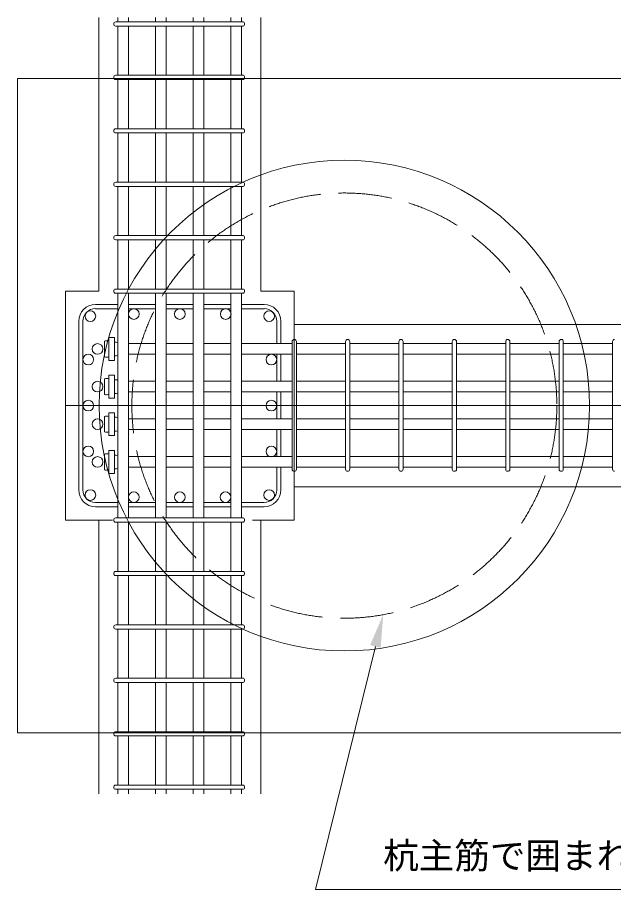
# Model space of a CAD drawing. Units: millimetres, scale not verified. Extents: x -25255 to 25671, y -15462 to 18552.
# Drawn here: x -7710 to -4358, y -7628 to -2726 of the extents above; entities that cross this region are included whole.
import ezdxf
from ezdxf.enums import TextEntityAlignment as Align

# ---------------------------------------------------------------- set-up
doc = ezdxf.new("R2010")
doc.units = ezdxf.units.MM
doc.header["$LTSCALE"] = 100
doc.linetypes.add('DASHED3', pattern=[4, 3, -1])
doc.layers.add('C-2_メモ', color=7, linetype='Continuous', lineweight=18)
doc.layers.add('C-7', color=7, linetype='Continuous', lineweight=18)
doc.styles.add('ＭＳ ゴシック', font='')
doc.styles.get('ＭＳ ゴシック').set_extended_font_data('MS Gothic')

msp = doc.modelspace()

# ---------------------------------------------------------------- linework, layer by layer
at = {"layer": 'C-7', "color": 5}
for p, q in [((-7252.7, -4264.1), (-7252.7, -2726)), ((-7156.9, -2751.1), (-7145.1, -2751.1)), ((-7145.1, -2774.7), (-7156.9, -2774.7)), ((-6438.4, -2751.1), (-6450.2, -2751.1)), ((-6450.2, -2774.7), (-6438.4, -2774.7)), ((-7156.9, -3051.3), (-7145.1, -3051.3)), ((-7145.1, -3074.9), (-7156.9, -3074.9)), ((-6438.4, -3051.3), (-6450.2, -3051.3)), ((-6450.2, -3074.9), (-6438.4, -3074.9)), ((-7156.9, -3351.6), (-7145.1, -3351.6)), ((-7145.1, -3375.2), (-7156.9, -3375.2)), ((-6438.4, -3351.6), (-6450.2, -3351.6)), ((-6450.2, -3375.2), (-6438.4, -3375.2)), ((-7156.9, -3651.9), (-7145.1, -3651.9)), ((-7145.1, -3675.4), (-7156.9, -3675.4)), ((-6438.4, -3651.9), (-6450.2, -3651.9)), ((-6450.2, -3675.4), (-6438.4, -3675.4)), ((-7156.9, -3952.1), (-7145.1, -3952.1)), ((-6438.4, -3952.1), (-6450.2, -3952.1)), ((-7145.1, -3975.7), (-7156.9, -3975.7)), ((-6450.2, -3975.7), (-6438.4, -3975.7)), ((-7252.7, -4264.1), (-7440.4, -4264.1)), ((-7440.4, -4264.1), (-7440.4, -5551)), ((-7145.1, -4252.3), (-7156.9, -4252.3)), ((-6450.2, -4252.3), (-6438.4, -4252.3)), ((-6153.5, -4451.8), (-6153.5, -4264.1)), ((-7156.9, -4275.9), (-7145.1, -4275.9)), ((-6438.4, -4275.9), (-6450.2, -4275.9)), ((-7271, -4339.2), (-7145.1, -4339.2)), ((-7085.1, -4339.2), (-6933.9, -4339.2)), ((-6873.8, -4339.2), (-6722.6, -4339.2)), ((-6662.5, -4339.2), (-6510.3, -4339.2)), ((-6450.2, -4339.2), (-6323, -4339.2)), ((-7271, -4362.8), (-7145.1, -4362.8)), ((-7085.1, -4362.8), (-6933.9, -4362.8)), ((-6873.8, -4362.8), (-6722.6, -4362.8)), ((-6662.5, -4362.8), (-6510.3, -4362.8)), ((-6450.2, -4362.8), (-6323, -4362.8)), ((-7365.3, -4433.5), (-7365.3, -5381.5)), ((-7341.7, -4433.5), (-7341.7, -5381.5)), ((-6252.2, -4433.5), (-6252.2, -4559.4)), ((-6228.6, -4433.5), (-6228.6, -4559.4)), ((-6153.5, -4451.8), (-3622.2, -4451.8)), ((-6165.3, -4547.6), (-6165.3, -4559.4)), ((-6141.7, -4559.4), (-6141.7, -4547.6)), ((-5865.1, -4547.6), (-5865.1, -4559.4)), ((-5841.5, -4559.4), (-5841.5, -4547.6)), ((-5564.8, -4547.6), (-5564.8, -4559.4)), ((-5541.2, -4559.4), (-5541.2, -4547.6)), ((-5264.5, -4547.6), (-5264.5, -4559.4)), ((-5240.9, -4559.4), (-5240.9, -4547.6)), ((-4964.3, -4547.6), (-4964.3, -4559.4)), ((-4940.7, -4559.4), (-4940.7, -4547.6)), ((-4664, -4547.6), (-4664, -4559.4)), ((-4640.4, -4559.4), (-4640.4, -4547.6)), ((-4363.7, -4547.6), (-4363.7, -4559.4)), ((-6252.2, -4619.4), (-6252.2, -4770.7)), ((-6228.6, -4619.4), (-6228.6, -4770.7)), ((-6252.2, -4830.7), (-6252.2, -4981.9)), ((-6228.6, -4830.7), (-6228.6, -4981.9)), ((-6252.2, -5042), (-6252.2, -5194.2)), ((-6228.6, -5042), (-6228.6, -5194.2)), ((-6252.2, -5254.3), (-6252.2, -5381.5)), ((-6228.6, -5254.3), (-6228.6, -5381.5)), ((-6165.3, -5265), (-6165.3, -5253.2)), ((-6141.7, -5253.2), (-6141.7, -5265)), ((-5865.1, -5265), (-5865.1, -5253.2)), ((-5841.5, -5253.2), (-5841.5, -5265)), ((-5564.8, -5265), (-5564.8, -5253.2)), ((-5541.2, -5253.2), (-5541.2, -5265)), ((-5264.5, -5265), (-5264.5, -5253.2)), ((-5240.9, -5253.2), (-5240.9, -5265)), ((-4964.3, -5265), (-4964.3, -5253.2)), ((-4940.7, -5253.2), (-4940.7, -5265)), ((-4664, -5265), (-4664, -5253.2)), ((-4640.4, -5253.2), (-4640.4, -5265)), ((-4363.7, -5265), (-4363.7, -5253.2)), ((-6153.5, -5551), (-6153.5, -5363.3)), ((-6153.5, -5363.3), (-3622.2, -5363.3)), ((-7271, -5452.3), (-7145.1, -5452.3)), ((-7271, -5475.9), (-7145.1, -5475.9)), ((-7085.1, -5452.3), (-6933.9, -5452.3)), ((-7085.1, -5475.9), (-6933.9, -5475.9)), ((-6873.8, -5452.3), (-6722.6, -5452.3)), ((-6873.8, -5475.9), (-6722.6, -5475.9)), ((-6662.5, -5452.3), (-6510.3, -5452.3)), ((-6662.5, -5475.9), (-6510.3, -5475.9)), ((-6450.2, -5452.3), (-6323, -5452.3)), ((-6450.2, -5475.9), (-6323, -5475.9)), ((-7440.4, -5551), (-7175.7, -5551)), ((-7252.7, -7089.2), (-7252.7, -5551)), ((-7145.1, -5539.2), (-7156.9, -5539.2)), ((-7156.9, -5562.8), (-7145.1, -5562.8)), ((-6450.2, -5539.2), (-6438.4, -5539.2)), ((-6438.4, -5562.8), (-6450.2, -5562.8)), ((-6387.9, -5551), (-6153.5, -5551)), ((-6341.2, -7089.2), (-6341.2, -5551)), ((-7145.1, -5839.4), (-7156.9, -5839.4)), ((-7156.9, -5863), (-7145.1, -5863)), ((-6450.2, -5839.4), (-6438.4, -5839.4)), ((-6438.4, -5863), (-6450.2, -5863)), ((-7145.1, -6139.7), (-7156.9, -6139.7)), ((-7156.9, -6163.3), (-7145.1, -6163.3)), ((-6450.2, -6139.7), (-6438.4, -6139.7)), ((-6438.4, -6163.3), (-6450.2, -6163.3)), ((-7145.1, -6440), (-7156.9, -6440)), ((-7156.9, -6463.6), (-7145.1, -6463.6)), ((-6450.2, -6440), (-6438.4, -6440)), ((-6438.4, -6463.6), (-6450.2, -6463.6)), ((-7145.1, -6740.2), (-7156.9, -6740.2)), ((-7156.9, -6763.8), (-7145.1, -6763.8)), ((-6450.2, -6740.2), (-6438.4, -6740.2)), ((-6438.4, -6763.8), (-6450.2, -6763.8)), ((-7145.1, -7040.5), (-7156.9, -7040.5)), ((-6450.2, -7040.5), (-6438.4, -7040.5)), ((-7156.9, -7064.1), (-7145.1, -7064.1)), ((-6438.4, -7064.1), (-6450.2, -7064.1))]:
    msp.add_line(p, q, dxfattribs=at)
at = {"layer": 'C-7', "color": 1}
for p, q in [((-7145.1, -2726), (-7145.1, -2751.1)), ((-7085.1, -2726), (-7085.1, -2751.1)), ((-6933.9, -2726), (-6933.9, -2751.1)), ((-6873.8, -2726), (-6873.8, -2751.3)), ((-6722.6, -2726), (-6722.6, -2751.3)), ((-6662.5, -2726), (-6662.5, -2751.3)), ((-6510.3, -2726), (-6510.3, -2751.2)), ((-6450.2, -2726), (-6450.2, -2751)), ((-7145.1, -2774.6), (-7145.1, -3051.4)), ((-7085.1, -2774.6), (-7085.1, -3051.3)), ((-6933.9, -2774.4), (-6933.9, -3051.4)), ((-6873.8, -2774.6), (-6873.8, -3051.4)), ((-6722.6, -2774.4), (-6722.6, -3051.4)), ((-6662.5, -2774.4), (-6662.5, -3051.3)), ((-6510.3, -2774.8), (-6510.3, -3051.3)), ((-6450.2, -2774.8), (-6450.2, -3051.9)), ((-7145.1, -3074.7), (-7145.1, -3351.8)), ((-7085.1, -3074.9), (-7085.1, -3351.5)), ((-6933.9, -3074.8), (-6933.9, -3351.7)), ((-6873.8, -3074.8), (-6873.8, -3351.9)), ((-6722.6, -3074.8), (-6722.6, -3351.5)), ((-6662.5, -3075), (-6662.5, -3351.3)), ((-6510.3, -3074.9), (-6510.3, -3351.3)), ((-6450.2, -3074.5), (-6450.2, -3351.7)), ((-7145.1, -3375.1), (-7145.1, -3652)), ((-7085.1, -3374.4), (-7085.1, -3652)), ((-6933.9, -3375.3), (-6933.9, -3651.9)), ((-6873.8, -3374.8), (-6873.8, -3651.9)), ((-6722.6, -3375.3), (-6722.6, -3651.7)), ((-6662.5, -3375.3), (-6662.5, -3651.8)), ((-6510.3, -3375.5), (-6510.3, -3651.9)), ((-6450.2, -3375.1), (-6450.2, -3651.8)), ((-7145.1, -3675.4), (-7145.1, -3952.3)), ((-7085.1, -3675.4), (-7085.1, -3952.2)), ((-6933.9, -3675.4), (-6933.9, -3952.3)), ((-6873.8, -3675.3), (-6873.8, -3952.3)), ((-6722.6, -3675.5), (-6722.6, -3952.4)), ((-6662.5, -3675.5), (-6662.5, -3952.2)), ((-6510.3, -3675.4), (-6510.3, -3952.4)), ((-6450.2, -3675.4), (-6450.2, -3952.2)), ((-7145.1, -3975.4), (-7145.1, -4252.3)), ((-7085.1, -3975.4), (-7085.1, -4252.3)), ((-6933.9, -3975.5), (-6933.9, -4252.3)), ((-6873.8, -3975.9), (-6873.8, -4252.3)), ((-6722.6, -3976), (-6722.6, -4252.3)), ((-6662.5, -3975.7), (-6662.5, -4252.3)), ((-6510.3, -3975.8), (-6510.3, -4252.3)), ((-6450.2, -3975.5), (-6450.2, -4252.3)), ((-7145.1, -4275.9), (-7145.1, -5539.2)), ((-7085.1, -4275.9), (-7085.1, -5539.2)), ((-6933.9, -4275.9), (-6933.9, -5539.2)), ((-6873.8, -4275.9), (-6873.8, -5539.2)), ((-6722.6, -4275.9), (-6722.6, -5539.2)), ((-6662.5, -4275.9), (-6662.5, -5539.2)), ((-6510.3, -4275.9), (-6510.3, -5539.2)), ((-6450.2, -4275.9), (-6450.2, -5539.2)), ((-7221.2, -4633.3), (-7221.2, -4545.6)), ((-7195.8, -4653.8), (-7195.8, -4525)), ((-6933.9, -4559.4), (-7085.1, -4559.4)), ((-6722.6, -4559.4), (-6873.8, -4559.4)), ((-6510.3, -4559.4), (-6662.5, -4559.4)), ((-6165.3, -4559.4), (-6450.2, -4559.4)), ((-5865.1, -4559.4), (-6141.7, -4559.4)), ((-5564.8, -4559.4), (-5841.5, -4559.4)), ((-5264.5, -4559.4), (-5541.2, -4559.4)), ((-4964.3, -4559.4), (-5240.9, -4559.4)), ((-4664, -4559.4), (-4940.7, -4559.4)), ((-4363.7, -4559.4), (-4640.4, -4559.4)), ((-7163.6, -4653.8), (-7195.8, -4653.8)), ((-6933.9, -4619.4), (-7085.1, -4619.4)), ((-6722.6, -4619.4), (-6873.8, -4619.4)), ((-6510.3, -4619.4), (-6662.5, -4619.4)), ((-6165.3, -4619.4), (-6450.2, -4619.4)), ((-5865.1, -4619.4), (-6141.7, -4619.4)), ((-5564.8, -4619.4), (-5841.5, -4619.4)), ((-5264.5, -4619.4), (-5541.2, -4619.4)), ((-4964.3, -4619.4), (-5240.9, -4619.4)), ((-4664, -4619.4), (-4940.7, -4619.4)), ((-4363.7, -4619.4), (-4640.4, -4619.4)), ((-7195.8, -4865.1), (-7195.8, -4736.3)), ((-7195.8, -4736.3), (-7163.6, -4736.3)), ((-7163.6, -4736.3), (-7163.6, -4865.1)), ((-7221.2, -4844.6), (-7221.2, -4756.8)), ((-6933.9, -4770.7), (-7085.1, -4770.7)), ((-6722.6, -4770.7), (-6873.8, -4770.7)), ((-6510.3, -4770.7), (-6662.5, -4770.7)), ((-6165.3, -4770.7), (-6450.2, -4770.7)), ((-5865.1, -4770.7), (-6141.7, -4770.7)), ((-5564.8, -4770.7), (-5841.5, -4770.7)), ((-5264.5, -4770.7), (-5541.2, -4770.7)), ((-4964.3, -4770.7), (-5240.9, -4770.7)), ((-4664, -4770.7), (-4940.7, -4770.7)), ((-4363.7, -4770.7), (-4640.4, -4770.7)), ((-6933.9, -4830.7), (-7085.1, -4830.7)), ((-6722.6, -4830.7), (-6873.8, -4830.7)), ((-6510.3, -4830.7), (-6662.5, -4830.7)), ((-6165.3, -4830.7), (-6450.2, -4830.7)), ((-5865.1, -4830.7), (-6141.7, -4830.7)), ((-5564.8, -4830.7), (-5841.5, -4830.7)), ((-5264.5, -4830.7), (-5541.2, -4830.7)), ((-4964.3, -4830.7), (-5240.9, -4830.7)), ((-4664, -4830.7), (-4940.7, -4830.7)), ((-4363.7, -4830.7), (-4640.4, -4830.7)), ((-7163.6, -4865.1), (-7195.8, -4865.1)), ((-7195.8, -5076.4), (-7195.8, -4947.6)), ((-7195.8, -4947.6), (-7163.6, -4947.6)), ((-7163.6, -4947.6), (-7163.6, -5076.4)), ((-7221.2, -5055.9), (-7221.2, -4968.1)), ((-6933.9, -4981.9), (-7085.1, -4981.9)), ((-6722.6, -4981.9), (-6873.8, -4981.9)), ((-6510.3, -4981.9), (-6662.5, -4981.9)), ((-6165.3, -4981.9), (-6450.2, -4981.9)), ((-5865.1, -4981.9), (-6141.7, -4981.9)), ((-5564.8, -4981.9), (-5841.5, -4981.9)), ((-5264.5, -4981.9), (-5541.2, -4981.9)), ((-4964.3, -4981.9), (-5240.9, -4981.9)), ((-4664, -4981.9), (-4940.7, -4981.9)), ((-4363.7, -4981.9), (-4640.4, -4981.9)), ((-6933.9, -5042), (-7085.1, -5042)), ((-6722.6, -5042), (-6873.8, -5042)), ((-6510.3, -5042), (-6662.5, -5042)), ((-6165.3, -5042), (-6450.2, -5042)), ((-5865.1, -5042), (-6141.7, -5042)), ((-5564.8, -5042), (-5841.5, -5042)), ((-5264.5, -5042), (-5541.2, -5042)), ((-4964.3, -5042), (-5240.9, -5042)), ((-4664, -5042), (-4940.7, -5042)), ((-4363.7, -5042), (-4640.4, -5042)), ((-7163.6, -5076.4), (-7195.8, -5076.4)), ((-7221.2, -5268.2), (-7221.2, -5180.4)), ((-7195.8, -5288.7), (-7195.8, -5159.9)), ((-7195.8, -5159.9), (-7163.6, -5159.9)), ((-7163.6, -5159.9), (-7163.6, -5288.7)), ((-6933.9, -5194.2), (-7085.1, -5194.2)), ((-6722.6, -5194.2), (-6873.8, -5194.2)), ((-6510.3, -5194.2), (-6662.5, -5194.2)), ((-6165.3, -5194.2), (-6450.2, -5194.2)), ((-5865.1, -5194.2), (-6141.7, -5194.2)), ((-5264.5, -5194.2), (-5841.5, -5194.2)), ((-4964.3, -5194.2), (-5240.9, -5194.2)), ((-4664, -5194.2), (-4940.7, -5194.2)), ((-4363.7, -5194.2), (-4640.4, -5194.2)), ((-7163.6, -5288.7), (-7195.8, -5288.7)), ((-6933.9, -5254.3), (-7085.1, -5254.3)), ((-6722.6, -5254.3), (-6873.8, -5254.3)), ((-6510.3, -5254.3), (-6662.5, -5254.3)), ((-6165.3, -5254.3), (-6450.2, -5254.3)), ((-5865.1, -5254.3), (-6141.7, -5254.3)), ((-5564.8, -5254.3), (-5841.5, -5254.3)), ((-5264.5, -5254.3), (-5541.2, -5254.3)), ((-4964.3, -5254.3), (-5240.9, -5254.3)), ((-4664, -5254.3), (-4940.7, -5254.3)), ((-4363.7, -5254.3), (-4640.4, -5254.3)), ((-7145.1, -5562.8), (-7145.1, -5839.6)), ((-7085.1, -5562.8), (-7085.1, -5839.3)), ((-6933.9, -5562.8), (-6933.9, -5839.8)), ((-6873.8, -5562.8), (-6873.8, -5839.6)), ((-6722.6, -5562.8), (-6722.6, -5840.3)), ((-6662.5, -5562.8), (-6662.5, -5839.2)), ((-6510.3, -5562.8), (-6510.3, -5839.7)), ((-6450.2, -5562.8), (-6450.2, -5839.4)), ((-7145.1, -5863.4), (-7145.1, -6139.7)), ((-7085.1, -5862), (-7085.1, -6139.7)), ((-6933.9, -5863.3), (-6933.9, -6140.2)), ((-6873.8, -5863), (-6873.8, -6139.7)), ((-6722.6, -5863), (-6722.6, -6139.8)), ((-6662.5, -5862.6), (-6662.5, -6139.8)), ((-6510.3, -5863.1), (-6510.3, -6139.9)), ((-6450.2, -5862.9), (-6450.2, -6139.6)), ((-7145.1, -6163.2), (-7145.1, -6440.5)), ((-7085.1, -6163.5), (-7085.1, -6440)), ((-6933.9, -6163.1), (-6933.9, -6440.2)), ((-6873.8, -6162.9), (-6873.8, -6439.8)), ((-6722.6, -6163.3), (-6722.6, -6440.1)), ((-6662.5, -6163.5), (-6662.5, -6440.1)), ((-6510.3, -6162.9), (-6510.3, -6440.1)), ((-6450.2, -6163.2), (-6450.2, -6440.4)), ((-7145.1, -6463.7), (-7145.1, -6741.4)), ((-7085.1, -6464.1), (-7085.1, -6740.2)), ((-6933.9, -6463.5), (-6933.9, -6740.8)), ((-6873.8, -6463.5), (-6873.8, -6740.2)), ((-6722.6, -6463.5), (-6722.6, -6740.1)), ((-6662.5, -6463.8), (-6662.5, -6740.1)), ((-6510.3, -6463.8), (-6510.3, -6740.2)), ((-6450.2, -6463.6), (-6450.2, -6740.5)), ((-6873.8, -6763.5), (-6873.8, -7040.3)), ((-6722.6, -6764), (-6722.6, -7040.7)), ((-6662.5, -6763.6), (-6662.5, -7040.4)), ((-6510.3, -6764), (-6510.3, -7040.2)), ((-6450.2, -6763.6), (-6450.2, -7040.7)), ((-7145.1, -6764.1), (-7145.1, -7040.6)), ((-7085.1, -6764.1), (-7085.1, -7039.8)), ((-6933.9, -6764.1), (-6933.9, -7039.8)), ((-7145.1, -7064.2), (-7145.1, -7089.2)), ((-7085.1, -7063.8), (-7085.1, -7089.2)), ((-6933.9, -7064), (-6933.9, -7089.2)), ((-6873.8, -7064.1), (-6873.8, -7089.2)), ((-6722.6, -7063.6), (-6722.6, -7089.2)), ((-6662.5, -7064.1), (-6662.5, -7089.2)), ((-6510.3, -7064.4), (-6510.3, -7089.2)), ((-6450.2, -7064.1), (-6450.2, -7089.2))]:
    msp.add_line(p, q, dxfattribs=at)
at = {"layer": 'C-7'}
for p, q in [((-7145.1, -2751.1), (-6450.2, -2751.1)), ((-7145.1, -2774.7), (-6450.2, -2774.7)), ((-7710.1, -3069.1), (-7710.1, -6746.1)), ((-7710.1, -3069.1), (-4033.1, -3069.1)), ((-7145.1, -3051.3), (-6450.2, -3051.3)), ((-7145.1, -3074.9), (-6450.2, -3074.9)), ((-7145.1, -3351.6), (-6450.2, -3351.6)), ((-7145.1, -3375.2), (-6450.2, -3375.2)), ((-7145.1, -3651.9), (-6450.2, -3651.9)), ((-7145.1, -3675.4), (-6450.2, -3675.4)), ((-7145.1, -3952.1), (-6450.2, -3952.1)), ((-7145.1, -3975.7), (-6450.2, -3975.7)), ((-7145.1, -4252.3), (-6450.2, -4252.3)), ((-6153.5, -4264.1), (-6153.5, -5551)), ((-7145.1, -4275.9), (-6450.2, -4275.9)), ((-6165.3, -4559.4), (-6165.3, -5253.2)), ((-6141.7, -4559.4), (-6141.7, -5253.2)), ((-5865.1, -4559.4), (-5865.1, -5253.2)), ((-5841.5, -4559.4), (-5841.5, -5253.2)), ((-5564.8, -4559.4), (-5564.8, -5253.2)), ((-5541.2, -4559.4), (-5541.2, -5253.2)), ((-5264.5, -4559.4), (-5264.5, -5253.2)), ((-5240.9, -4559.4), (-5240.9, -5253.2)), ((-4964.3, -4559.4), (-4964.3, -5253.2)), ((-4940.7, -4559.4), (-4940.7, -5253.2)), ((-4664, -4559.4), (-4664, -5253.2)), ((-4640.4, -4559.4), (-4640.4, -5253.2)), ((-4363.7, -4559.4), (-4363.7, -5253.2)), ((-3763.4, -4907.6), (-7440.4, -4907.6)), ((-7145.1, -5539.2), (-6450.2, -5539.2)), ((-7145.1, -5562.8), (-6450.2, -5562.8)), ((-7145.1, -5839.4), (-6450.2, -5839.4)), ((-7145.1, -5863), (-6450.2, -5863)), ((-7145.1, -6139.7), (-6450.2, -6139.7)), ((-7145.1, -6163.3), (-6450.2, -6163.3)), ((-7145.1, -6440), (-6450.2, -6440)), ((-7145.1, -6463.6), (-6450.2, -6463.6)), ((-7710.1, -6746.1), (-4033.1, -6746.1)), ((-7145.1, -6740.2), (-6450.2, -6740.2)), ((-7145.1, -6763.8), (-6450.2, -6763.8)), ((-7145.1, -7040.5), (-6450.2, -7040.5)), ((-7145.1, -7064.1), (-6450.2, -7064.1))]:
    msp.add_line(p, q, dxfattribs=at)
at = {"layer": 'C-7', "color": 5}
msp.add_lwpolyline([(-6153.5, -4264.1), (-6341.2, -4264.1), (-6341.2, -2726)], dxfattribs=at)
at = {"layer": 'C-7', "color": 1}
msp.add_lwpolyline([(-7195.8, -4525), (-7163.6, -4525), (-7163.6, -4653.8)], dxfattribs=at)
at = {"layer": 'C-7'}
msp.add_lwpolyline([(-5697.1, -6261), (-6033.5, -7627.5), (-3642.4, -7627.5)], dxfattribs=at)
for centre, radius in [((-5871.6, -4907.6), 1378.9), ((-7299.8, -4404.7), 30), ((-7055.3, -4392.8), 30), ((-6797, -4392.8), 30), ((-6538.7, -4392.8), 30), ((-6294.2, -4404.7), 30), ((-7259.5, -4589.4), 30), ((-7311.7, -4648.8), 30), ((-6282.2, -4649.2), 30), ((-7259.5, -4800.7), 30), ((-7311.7, -4907.5), 30), ((-7311.7, -4907.5), 30), ((-6282.2, -4907.5), 30), ((-6282.2, -4907.5), 30), ((-7259.5, -5011.9), 30), ((-7311.7, -5164.6), 30), ((-6282.2, -5165.8), 30), ((-7259.5, -5224.2), 30), ((-7299.8, -5410.4), 30), ((-6294.2, -5410.4), 30), ((-7055.7, -5422.3), 30), ((-6797, -5422.3), 30), ((-6539.9, -5422.3), 30)]:
    msp.add_circle(centre, radius, dxfattribs=at)
at = {"layer": 'C-7', "linetype": 'DASHED3'}
msp.add_circle((-5871.6, -4907.6), 1195, dxfattribs=at)
at = {"layer": 'C-7', "color": 5}
for centre, radius, start, end in [((-7156.9, -2762.9), 11.8, 90, 180), ((-7156.9, -2762.9), 11.8, 180, 270), ((-6444.1, -2762.9), 11.8, 0, 90), ((-6444.1, -2762.9), 11.8, 270, 0), ((-7156.9, -3063.1), 11.8, 90, 180), ((-7156.9, -3063.1), 11.8, 180, 270), ((-6444.1, -3063.1), 11.8, 0, 90), ((-6444.1, -3063.1), 11.8, 270, 0), ((-7156.9, -3363.4), 11.8, 90, 180), ((-7156.9, -3363.4), 11.8, 180, 270), ((-6444.1, -3363.4), 11.8, 0, 90), ((-6444.1, -3363.4), 11.8, 270, 0), ((-7156.9, -3663.7), 11.8, 90, 180), ((-7156.9, -3663.7), 11.8, 180, 270), ((-6444.1, -3663.7), 11.8, 0, 90), ((-6444.1, -3663.7), 11.8, 270, 0), ((-7156.9, -3963.9), 11.8, 90, 180), ((-7156.9, -3963.9), 11.8, 180, 270), ((-6444.1, -3963.9), 11.8, 0, 90), ((-6444.1, -3963.9), 11.8, 270, 0), ((-7156.9, -4264.1), 11.8, 90, 180), ((-7156.9, -4264.1), 11.8, 180, 270), ((-6444.1, -4264.1), 11.8, 0, 90), ((-6444.1, -4264.1), 11.8, 270, 0), ((-7271, -4433.5), 94.4, 90, 180), ((-6323, -4433.5), 94.4, 0, 90), ((-7271, -4433.5), 70.8, 90, 180), ((-6323, -4433.5), 70.8, 0, 90), ((-6153.5, -4547.6), 11.8, 90, 180), ((-6153.5, -4547.6), 11.8, 0, 90), ((-5853.3, -4547.6), 11.8, 90, 180), ((-5853.3, -4547.6), 11.8, 0, 90), ((-5553, -4547.6), 11.8, 90, 180), ((-5553, -4547.6), 11.8, 0, 90), ((-5252.7, -4547.6), 11.8, 90, 180), ((-5252.7, -4547.6), 11.8, 0, 90), ((-4952.5, -4547.6), 11.8, 90, 180), ((-4952.5, -4547.6), 11.8, 0, 90), ((-4652.2, -4547.6), 11.8, 90, 180), ((-4652.2, -4547.6), 11.8, 0, 90), ((-4351.9, -4547.6), 11.8, 90, 180), ((-6153.5, -5265), 11.8, 180, 270), ((-6153.5, -5265), 11.8, 270, 0), ((-5853.3, -5265), 11.8, 180, 270), ((-5853.3, -5265), 11.8, 270, 0), ((-5553, -5265), 11.8, 180, 270), ((-5553, -5265), 11.8, 270, 0), ((-5252.7, -5265), 11.8, 180, 270), ((-5252.7, -5265), 11.8, 270, 0), ((-4952.5, -5265), 11.8, 180, 270), ((-4952.5, -5265), 11.8, 270, 0), ((-4652.2, -5265), 11.8, 180, 270), ((-4652.2, -5265), 11.8, 270, 0), ((-4351.9, -5265), 11.8, 180, 270), ((-7271, -5381.5), 94.4, 180, 270), ((-7271, -5381.5), 70.8, 180, 270), ((-6323, -5381.5), 94.4, 270, 0), ((-6323, -5381.5), 70.8, 270, 0), ((-7156.9, -5551), 11.8, 90, 180), ((-7156.9, -5551), 11.8, 180, 270), ((-6444.1, -5551), 11.8, 0, 90), ((-6444.1, -5551), 11.8, 270, 0), ((-7156.9, -5851.2), 11.8, 90, 180), ((-7156.9, -5851.2), 11.8, 180, 270), ((-6444.1, -5851.2), 11.8, 0, 90), ((-6444.1, -5851.2), 11.8, 270, 0), ((-7156.9, -6151.5), 11.8, 90, 180), ((-7156.9, -6151.5), 11.8, 180, 270), ((-6444.1, -6151.5), 11.8, 0, 90), ((-6444.1, -6151.5), 11.8, 270, 0), ((-7156.9, -6451.8), 11.8, 90, 180), ((-7156.9, -6451.8), 11.8, 180, 270), ((-6444.1, -6451.8), 11.8, 0, 90), ((-6444.1, -6451.8), 11.8, 270, 0), ((-7156.9, -6752), 11.8, 90, 180), ((-7156.9, -6752), 11.8, 180, 270), ((-6444.1, -6752), 11.8, 0, 90), ((-6444.1, -6752), 11.8, 270, 0), ((-7156.9, -7052.3), 11.8, 90, 180), ((-7156.9, -7052.3), 11.8, 180, 270), ((-6444.1, -7052.3), 11.8, 0, 90), ((-6444.1, -7052.3), 11.8, 270, 0)]:
    msp.add_arc(centre, radius, start, end, dxfattribs=at)
at = {"layer": 'C-7', "color": 1}
for centre, radius, start, end in [((-7209.4, -4580.4), 36.8, 68.2389, 108.618), ((-7161.3, -4629.9), 79.3, 78.2343, 91.6466), ((-7209.4, -4598.4), 36.8, 251.382, 291.7611), ((-7161.3, -4549), 79.3, 268.3533, 281.7657), ((-7209.4, -4791.7), 36.8, 68.2389, 108.618), ((-7161.3, -4841.2), 79.3, 78.2343, 91.6466), ((-7209.4, -4809.7), 36.8, 251.382, 291.7611), ((-7161.3, -4760.2), 79.3, 268.3533, 281.7657), ((-7209.4, -5003), 36.8, 68.2389, 108.618), ((-7161.3, -5052.4), 79.3, 78.2343, 91.6466), ((-7209.4, -5021), 36.8, 251.382, 291.7611), ((-7161.3, -4971.5), 79.3, 268.3533, 281.7657), ((-7209.4, -5215.3), 36.8, 68.2389, 108.618), ((-7161.3, -5264.7), 79.3, 78.2343, 91.6466), ((-7209.4, -5233.3), 36.8, 251.382, 291.7611), ((-7161.3, -5183.8), 79.3, 268.3533, 281.7657)]:
    msp.add_arc(centre, radius, start, end, dxfattribs=at)
at = {"layer": 'C-7'}
msp.add_solid([(-5726.8, -6253.6), (-5653.1, -6082.4), (-5667.3, -6268.3)], dxfattribs=at)

# ---------------------------------------------------------------- texts
at = {"layer": 'C-2_メモ', "style": 'ＭＳ ゴシック'}
msp.add_text('杭主筋で囲まれたコア', height=146.6, dxfattribs=at).set_placement((-5653.2, -7554), align=Align.BOTTOM_LEFT)

doc.saveas('drawing.dxf')
